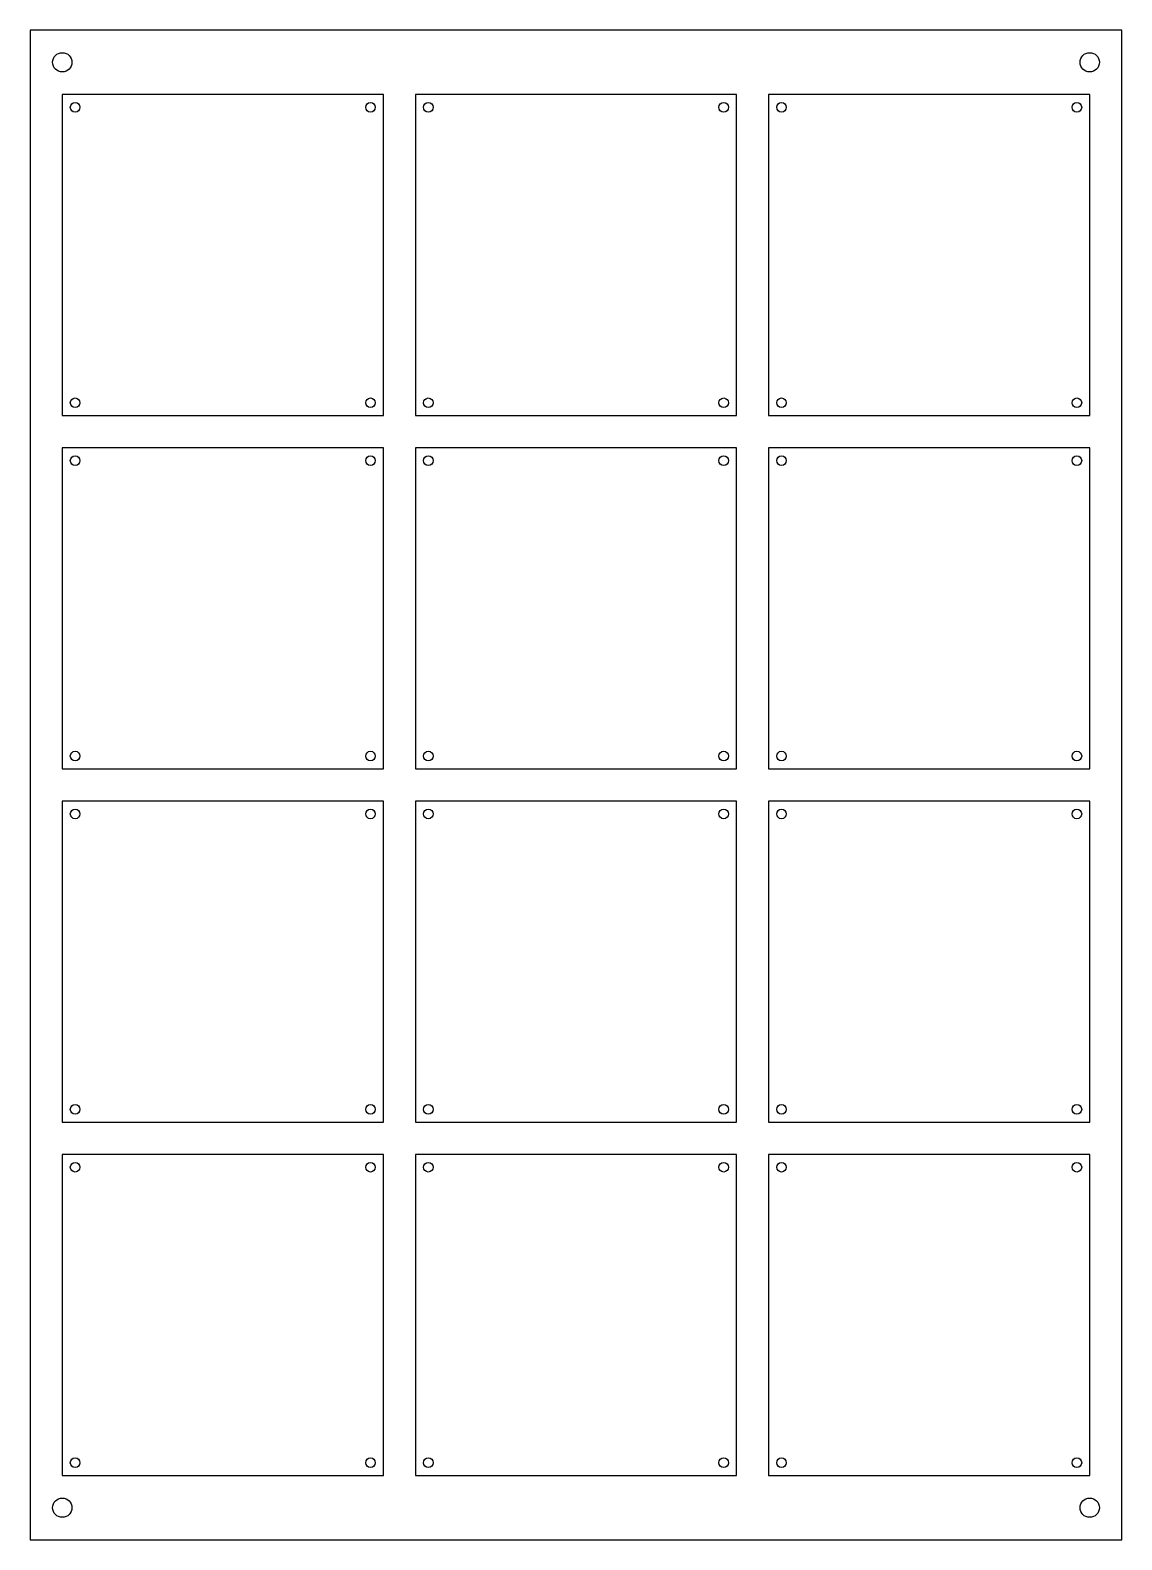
# Model space of a CAD drawing. Header units: millimetres. Extents: x 0 to 340, y 0 to 470.
import ezdxf

# ---------------------------------------------------------------- set-up
doc = ezdxf.new("R2010")
doc.units = ezdxf.units.MM
doc.layers.get('0').update_dxf_attribs({"linetype": 'CONTINUOUS'})

msp = doc.modelspace()

# ---------------------------------------------------------------- linework, layer by layer
for points in [[(0, 0), (340, 0), (340, 470), (0, 470)], [(10, 450), (10, 350), (110, 350), (110, 450)], [(120, 450), (120, 350), (220, 350), (220, 450)], [(230, 450), (230, 350), (330, 350), (330, 450)], [(10, 340), (10, 240), (110, 240), (110, 340)], [(120, 340), (120, 240), (220, 240), (220, 340)], [(230, 340), (230, 240), (330, 240), (330, 340)], [(10, 230), (10, 130), (110, 130), (110, 230)], [(120, 230), (120, 130), (220, 130), (220, 230)], [(230, 230), (230, 130), (330, 130), (330, 230)], [(10, 20), (110, 20), (110, 120), (10, 120)], [(120, 120), (120, 20), (220, 20), (220, 120)], [(230, 120), (230, 20), (330, 20), (330, 120)]]:
    msp.add_lwpolyline(points, close=True)
for centre, radius in [((10, 460), 3), ((330, 460), 3), ((14, 446), 1.5), ((106, 446), 1.5), ((124, 446), 1.5), ((216, 446), 1.5), ((234, 446), 1.5), ((326, 446), 1.5), ((14, 354), 1.5), ((106, 354), 1.5), ((124, 354), 1.5), ((216, 354), 1.5), ((234, 354), 1.5), ((326, 354), 1.5), ((14, 336), 1.5), ((106, 336), 1.5), ((124, 336), 1.5), ((216, 336), 1.5), ((234, 336), 1.5), ((326, 336), 1.5), ((14, 244), 1.5), ((106, 244), 1.5), ((124, 244), 1.5), ((216, 244), 1.5), ((234, 244), 1.5), ((326, 244), 1.5), ((14, 226), 1.5), ((106, 226), 1.5), ((124, 226), 1.5), ((216, 226), 1.5), ((234, 226), 1.5), ((326, 226), 1.5), ((14, 134), 1.5), ((106, 134), 1.5), ((124, 134), 1.5), ((216, 134), 1.5), ((234, 134), 1.5), ((326, 134), 1.5), ((14, 116), 1.5), ((106, 116), 1.5), ((124, 116), 1.5), ((216, 116), 1.5), ((234, 116), 1.5), ((326, 116), 1.5), ((14, 24), 1.5), ((106, 24), 1.5), ((124, 24), 1.5), ((216, 24), 1.5), ((234, 24), 1.5), ((326, 24), 1.5), ((10, 10), 3), ((330, 10), 3)]:
    msp.add_circle(centre, radius)

doc.saveas('drawing.dxf')
